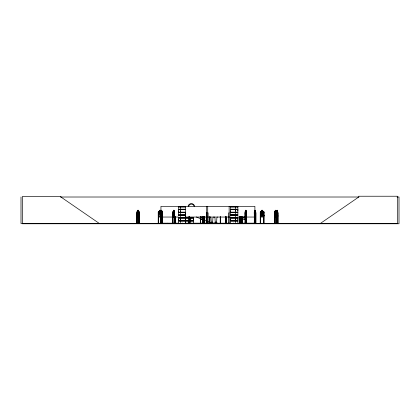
<?xml version="1.0" encoding="UTF-8"?>
<svg xmlns="http://www.w3.org/2000/svg" width="420" height="420" viewBox="0 0 420 420"><rect width="100%" height="100%" fill="white"/><g stroke="black" fill="none" stroke-linecap="round" stroke-linejoin="round"><path stroke-width="0.63" d="M185.367 220.573L178.573 220.573L178.579 219.345M185.367 212.153L178.573 212.153L178.579 210.924M180.364 219.345L180.364 220.573L180.359 218.111M180.364 210.924L180.364 212.153L180.359 209.696M190.727 219.345L190.727 218.111L190.727 220.573M193.536 219.345L193.536 218.111L185.808 218.111M230.543 220.573L230.543 218.111L237.867 218.111L237.862 220.573L230.543 220.573L230.548 219.345M230.543 212.153L230.543 209.696L237.867 209.696L237.862 212.153L230.543 212.153L230.548 210.924M235.547 219.345L235.547 218.111L235.547 220.573M235.547 210.924L235.547 209.696L235.547 212.153M237.862 219.345L237.862 218.111M237.862 210.924L237.862 209.696M239.305 223.54L239.358 223.157M215.833 222.38L216.006 222.149M178.532 223.503L185.372 223.445M180.348 223.54L180.364 221.067M185.304 212.846L185.666 212.846L185.687 223.529L193.547 223.44M211.801 222.248L212.132 222.29L211.801 222.332M216.085 222.29L215.885 222.169M230.533 223.54L248.493 223.514M246.351 216.883L246.503 215.57M246.561 215.576L246.388 216.883L245.17 216.883M255.57 216.883L255.565 211.575M274.659 215.576L274.817 216.883L276.034 216.883L276.208 212.037L275.662 211.575M276.034 216.883L276.166 215.576M277.688 216.883L277.683 211.575M174.353 216.883L174.589 215.576L174.389 216.883L172.988 216.883L172.804 215.576M252.452 223.346L257.712 223.346M272.869 223.514L279.83 223.346M162.493 215.57L162.251 216.883L162.493 212.032L162.209 211.575L162.493 212.032M161.852 211.57L162.131 214.515L161.816 215.57L161.217 215.57L160.902 214.515L160.96 206.341L182.369 206.341M161.826 212.105L161.217 212.058M176.311 223.519L170.903 223.33L178.731 223.267M174.416 223.54L174.368 212.846M237.505 223.514L248.483 223.545M158.571 223.54L158.587 212.846L158.225 212.846M158.666 223.346L164.136 223.346L158.66 223.514L158.629 223.157L158.183 223.157M162.099 223.54L162.083 223.157M162.403 212.846L162.204 223.545L162.104 216.62M138.952 216.841L139.22 215.57M209.575 223.54L209.696 223.157M202.724 219.45L203.044 216.962M203.075 218.138L202.755 219.45L200.513 219.45M187.509 223.346L193.536 223.325M198.881 223.346L205.601 223.493M224.364 223.34L227.189 223.33M200.828 217.56L201.117 217.681L201.464 216.825M263.524 216.883L263.965 215.576L263.529 216.883L260.652 216.883L260.279 215.576L260.699 216.841M245.044 223.545L245.217 211.575M254.777 211.575L254.237 212.042L254.394 216.883L255.612 216.883M254.436 211.575L254.252 223.545M274.822 211.575L274.659 212.042L275.205 211.575M276.365 223.545L276.355 212.042L276.895 211.575M245.984 218.138L245.532 219.45L242.44 219.45L242.03 218.138M259.486 223.514L260.941 223.519M260.967 223.346L259.492 223.346L264.779 223.519M172.851 223.545L172.804 212.042L172.993 211.575L173.428 211.575M172.867 212.063L173.03 211.575M160.382 223.545L160.403 212.846L160.697 212.846L160.697 223.545L160.776 211.575L160.529 223.545M160.923 223.325L160.96 216.709M175.13 223.514L175.203 216.62M185.215 223.514L185.262 223.157L230.638 223.214M204.131 223.54L204.172 216.709M242.891 217.56L243.301 217.681L243.784 216.825M202.577 217.077L202.104 218.132L201.227 218.132L200.755 217.077M260.573 216.599L262.909 211.575M137.146 211.575L136.894 223.545M275.179 211.617L274.927 214.515L275.179 215.57L275.646 215.57L275.662 210.257L275.163 210.257L275.221 211.617M262.741 211.575L262.741 210.257L261.502 210.257L261.545 211.617L260.93 212.058L260.93 214.515L261.539 215.57L262.684 215.57L263.293 214.515L263.293 212.058L262.684 211.617L262.726 210.257M262.684 215.57L263.298 214.515M245.28 217.077L244.624 218.132L243.395 218.132L242.734 217.077M173.444 211.617L173.156 214.515L173.444 215.57L173.99 215.57L174.279 212.058L173.969 210.257M160.902 212.058L161.217 211.617M230.533 215.024L237.872 215.124M260.232 223.545L260.279 212.042L260.684 211.575L261.518 211.575L261.502 210.257M260.337 212.063L260.704 211.617M260.295 212.042L260.668 211.575L260.29 212.042L260.3 223.545M212.709 223.545L212.972 222.673L212.803 223.23M215.066 223.23L214.914 222.673L214.767 223.529L215.444 223.545M216.689 223.535L216.4 223.451M216.557 223.451L216.93 223.372L216.93 222.673L216.773 223.23M260.93 212.058L261.545 211.617M320.219 223.545L358.774 197.012L358.774 196.229L397.325 196.229L397.325 223.545L21 223.545L21 197.012M210.84 223.545L211.076 223.535M213.097 223.545L210.851 223.372M216.909 223.451L214.804 223.372M160.703 223.54L160.367 223.157M241.91 223.519L241.967 223.157M60.417 197.012L358.974 197.012M397.031 197.012L399 197.012L399 223.771L22.355 223.771L22.355 196.508L60.91 196.508L60.91 197.012L99.461 223.545M178.568 206.729L185.372 206.729M230.538 206.729L237.872 206.729M185.372 206.819L178.568 206.819L178.579 209.202L185.367 209.202M178.579 206.976L185.362 206.976M230.548 206.976L237.862 206.976M178.537 209.37L185.404 209.37M230.507 209.37L237.899 209.37M178.537 209.522L185.404 209.522M230.507 209.522L237.899 209.522M185.367 209.696L178.573 209.696L178.573 212.153M137.104 216.883L139.01 216.883L139.251 215.57L139.282 212.037L138.448 211.575L138.484 210.257L137.655 210.257L137.681 211.617M160.886 210.257L159.569 210.257L159.569 211.575L158.671 211.575L158.251 212.042L158.198 223.545M254.741 210.257L255.281 210.257L255.476 212.058L255.224 215.57L254.756 215.57L254.504 214.515L254.741 210.257L254.798 211.617M137.681 210.299L138.458 210.299M161.18 210.299L161.816 210.299M173.408 210.299L173.99 210.299M245.532 210.299L246.041 210.299L246.251 212.058L246.251 214.515L246.005 215.57L245.532 215.57L245.516 210.257L246.062 210.257L246.041 211.617M254.756 210.299L255.266 210.299M261.539 210.299L262.7 210.299M275.179 210.299L275.688 210.299M276.875 210.299L277.384 210.299M254.84 210.52L255.14 210.52L254.84 210.961M276.959 210.52L277.258 210.52M276.959 210.961L277.258 210.961M137.686 211.575L137.109 211.575L136.857 212.042L136.978 223.545M160.724 211.575L161.228 211.575M161.794 211.575L162.267 211.57L158.692 211.617L158.293 212.063L158.293 215.57L158.692 216.841L160.508 216.841M173.969 211.575L174.568 212.058L174.552 223.545M245.175 211.575L245.558 211.575M246.02 211.575L246.545 212.058L246.545 223.545M255.239 211.575L255.785 212.037L255.743 223.545L255.712 223.157M262.726 211.575L263.534 211.575L263.965 212.037L263.965 223.545M277.358 211.575L277.898 212.037L277.909 223.545M137.12 211.617L138.989 211.617M172.998 211.617L174.379 211.617M245.18 211.617L246.377 211.617L246.503 212.058M254.405 211.617L255.602 211.617M260.684 211.617L263.519 211.617M274.827 211.617L276.024 211.617M276.523 211.617L277.715 211.617M139.246 212.037L139.246 223.545M245.018 212.042L245.212 216.883M246.519 212.037L246.519 223.545M263.508 211.575L263.965 212.037L263.87 223.545M276.355 212.042L276.381 223.545M160.839 212.058L159.611 212.058L159.611 214.515L160.839 214.515M178.537 212.326L185.404 212.326M230.507 212.326L237.899 212.326M178.537 212.478L185.404 212.478M230.507 212.478L237.899 212.478M185.367 212.651L178.573 212.651L178.573 215.019L185.362 214.956M138.889 212.846L139.22 212.846M174.248 212.846L174.531 212.846M206.714 212.846L206.351 212.846L206.309 223.545M207.727 212.846L208.094 212.846L208.063 223.545M229.136 212.846L228.774 212.846L228.732 223.545M245.049 212.846L245.201 223.545M254.268 212.846L254.389 223.545M260.269 212.846L260.657 212.846L260.647 223.545M263.55 223.545L263.587 212.846L263.975 212.846M274.691 212.846L274.958 212.846M158.251 213.287L160.839 213.287M161.217 214.515L161.816 214.515M230.548 214.956L237.862 214.956L237.862 212.651L230.543 212.651L230.543 215.019L237.872 215.019M185.372 215.024L178.526 215.087L185.372 215.124M178.568 215.24L185.372 215.234M230.538 215.25L237.872 215.24M178.579 215.392L185.362 215.392M230.548 215.392L237.862 215.392M136.857 215.576L137.135 216.883M160.839 215.57L159.611 215.57L158.954 214.515L158.954 212.058L159.611 211.617L159.611 210.299L160.839 210.299L160.839 211.617M254.279 215.576L254.431 216.883M277.898 215.576L277.73 216.883L276.507 216.883L276.397 215.576M137.12 216.841L138.989 216.841M160.734 216.841L162.236 216.841M172.998 216.841L174.379 216.841M245.18 216.841L246.377 216.841M254.405 216.841L255.602 216.841M260.684 216.841L263.519 216.841M274.827 216.841L276.024 216.841M276.523 216.841L277.715 216.841M160.514 216.883L158.655 216.883L158.251 215.576M162.272 216.883L160.718 216.883L160.545 215.57M160.96 217.046L178.474 217.046M185.304 217.046L230.822 217.046M237.384 217.046L254.898 217.046M178.573 217.618L185.367 217.618M185.808 217.618L193.541 217.618M230.543 217.618L237.867 217.618M178.537 217.791L185.404 217.791M185.777 217.791L193.578 217.791M230.507 217.791L237.899 217.791M178.537 217.943L185.404 217.943M185.777 217.943L193.578 217.943M230.507 217.943L237.899 217.943M185.367 218.111L178.573 218.111L178.573 220.573M185.808 220.573L193.541 220.573L193.541 218.111M178.537 220.742L185.404 220.742M185.777 220.742L193.578 220.742M230.507 220.742L237.899 220.742M178.537 220.894L185.404 220.894M185.777 220.894L193.578 220.894M230.507 220.894L237.899 220.894M185.367 221.067L178.573 221.067L178.573 223.44M185.808 221.067L193.541 221.067L193.536 223.545M138.857 223.157L139.251 223.157M160.918 223.157L178.731 223.214M239.222 223.157L239.578 223.157M240.618 223.157L254.94 223.157M255.596 223.157L255.917 223.545M260.232 223.157L260.699 223.157M263.55 223.157L264.017 223.157M274.659 223.157L274.979 223.545L274.958 216.62M276.685 223.157L276.019 223.157L276.029 223.545M277.715 223.157L278.045 223.157M158.629 223.267L164.126 223.325M210.992 223.325L209.344 223.545M229.173 223.325L229.136 206.341M140.805 223.346L135.14 223.514L140.81 223.514M170.903 223.346L176.29 223.545M178.579 223.372L185.362 223.372M185.729 223.372L193.536 223.372M206.771 223.34L208.388 223.545M230.548 223.372L248.493 223.346M211.218 223.451L211.465 223.535M212.441 223.451L212.741 223.524M215.177 223.451L214.924 223.372M254.935 223.325L254.898 216.709M226.049 223.519L226.034 216.709M182.48 223.519L182.411 223.157M162.388 223.519L162.435 212.037M162.246 223.514L162.283 223.157M242.424 223.514L242.372 216.62M239.605 223.514L239.547 216.62M204.719 223.519L204.771 216.709M262.684 211.617L263.293 212.058M220.474 223.519L220.421 216.709M239.411 223.514L239.379 216.62M263.519 211.575L263.949 212.037M263.498 211.617L263.907 212.058M276.124 223.514L275.987 211.575M138.952 211.617L139.22 212.058M260.93 214.515L261.545 215.57M244.246 216.825L244.739 217.681L245.123 217.56M201.794 216.825L202.146 217.681L202.419 217.56M202.745 223.493L202.792 223.157M200.545 219.45L200.225 216.962M172.783 223.524L172.778 223.157M276.192 223.524L276.218 223.157M160.582 215.57L160.766 216.883M172.867 215.57L173.024 216.883M276.37 215.57L276.549 216.883M274.717 215.57L274.853 216.883M278.014 223.545L278.014 212.846L277.746 212.846L277.73 223.545M277.846 223.157L277.856 223.545M277.384 211.617L277.399 210.257L276.854 210.257L276.875 215.57L277.342 215.57L277.594 214.515L277.342 210.299M276.911 210.299L276.911 211.617M276.654 216.62L276.67 223.545M276.57 223.157L276.596 223.545L276.512 212.846L276.05 212.846L276.108 223.545M275.704 210.257L275.688 211.617M274.822 212.846L274.848 223.545M274.806 223.157L274.796 223.545M274.701 212.042L274.669 223.545M263.692 223.157L263.692 223.545M263.639 212.846L263.639 223.545M260.605 212.846L260.563 223.545M260.374 223.157L260.374 223.545M255.901 223.545L255.896 212.846L255.628 212.846L255.612 223.545M254.898 212.006L254.898 206.341L185.304 206.341L185.304 223.545M254.536 215.99L254.552 223.545M254.494 223.157L254.42 223.545M253.838 223.214L253.838 223.545M246.692 223.545L246.671 212.846L246.409 212.846L246.393 223.545M245.941 216.62L245.984 223.545M245.9 223.157L245.9 223.545M245.621 223.157L245.621 223.545M245.579 216.62L245.537 223.545M245.338 223.157L245.333 223.545L245.317 215.36M245.133 223.157L245.133 223.545M242.329 223.157L242.329 223.545M242.009 216.62L242.051 223.545M241.238 216.709L241.238 223.545M241.201 223.157L241.196 223.545M241.096 223.157L241.07 223.545L241.012 216.709M240.912 216.709L240.896 223.545M240.854 223.157L240.781 223.545M240.755 216.709L240.723 223.545M240.655 216.709L240.623 223.545M239.253 216.62L239.237 223.545M237.867 223.44L237.862 221.067L230.543 221.067L230.543 223.44M235.552 206.829L235.547 209.202M235.547 212.651L235.552 215.019M235.552 215.25L235.547 217.618M235.547 221.067L235.552 223.44M234.449 223.214L234.449 223.545M233.898 223.214L233.893 223.545M233.809 223.157L233.851 223.545M233.531 223.157L233.531 223.545M233.489 223.157L233.462 223.545M229.094 223.157L229.094 223.545M228.816 223.157L228.816 223.545M226.16 223.157L226.16 223.545L226.128 216.709M225.934 223.157L225.971 223.545L225.818 216.709M225.776 216.709L225.787 223.545M225.498 223.545L225.456 216.709L225.414 223.545M220.238 216.709L220.216 223.545M216.232 223.23L216.232 222.059L215.618 222.059L215.623 223.23M215.528 223.214L215.528 223.545M214.977 223.214L214.977 223.545M214.746 223.214L214.746 223.545M212.273 223.23L212.273 222.059L211.659 222.059L211.659 223.23M211.118 223.23L210.956 222.673L210.992 223.545M209.895 216.709L209.916 223.545M209.874 223.157L209.874 223.545M209.716 216.709L209.738 223.545M208.131 223.157L208.136 223.545M207.727 206.341L207.701 223.545L207.69 223.157M206.756 223.157L206.734 223.545L206.714 206.341M206.393 223.157L206.393 223.545M204.813 223.157L204.813 223.545M204.409 216.709L204.383 223.545L204.367 223.157M204.204 223.157L204.204 223.545M204.073 216.709L204.073 223.545M204.015 223.157L203.963 223.545M203.921 216.709L203.889 223.545M203.821 216.709L203.789 223.545M203.175 216.62L203.159 223.545M203.075 216.62L203.075 223.545L202.976 223.157M202.918 217.88L202.892 223.545L202.818 216.62M201.369 223.214L201.369 223.545M201.138 223.214L201.138 223.545M200.65 219.14L200.681 223.545M200.555 216.62L200.582 223.545M200.456 223.157L200.44 223.545M200.398 216.62L200.366 223.545M200.298 216.62L200.298 223.545M196.34 216.951L196.34 217.019A37.553 1.003 21.6 0 0 200.099 218.526M190.727 221.067L190.733 223.44M189.572 223.214L189.525 223.545M189.32 223.157L189.32 223.545M189.289 216.709L189.289 223.545M189.189 216.709L189.221 223.545M189.079 223.157L189.131 223.545M189.037 216.709L189.005 223.545M188.937 216.709L188.937 223.545M185.624 223.157L185.624 223.545M182.327 223.157L182.396 223.545M182.217 223.214L182.217 223.545M182.049 223.157L182.049 223.545M181.965 223.267L181.965 223.545M181.666 223.214L181.666 223.545M180.359 206.829L180.364 209.202M180.364 212.651L180.359 215.019M180.359 215.25L180.364 217.618M179.177 223.545L179.177 223.157L179.093 223.545M178.773 223.157L178.731 223.545M175.607 223.157L175.607 223.545M175.571 216.62L175.529 223.545M175.245 223.157L175.245 223.545M174.353 223.157L174.353 223.545M174.248 215.99L174.227 223.545M174.006 211.575L174.006 210.257L173.387 210.257L173.387 211.575M173.428 210.257L173.408 211.617M172.972 223.157L172.972 223.545L172.956 212.846L172.672 212.846L172.688 223.545M167.895 223.214L167.895 223.545M167.218 223.214L167.218 223.545M161.837 223.545L161.837 210.257L161.159 210.257L161.228 216.883M161.753 223.157L161.753 223.545M161.322 216.709L161.364 223.545M161.28 223.157L161.28 223.545M161.207 223.214L161.207 223.545M161.002 223.157L161.002 223.545M158.267 223.157L158.267 223.545M140.789 223.545L135.161 223.545M139.109 215.36L139.109 223.545M139.057 223.157L139.067 223.545M138.999 212.846L138.973 223.545M138.889 215.36L138.863 223.545M138.448 210.257L138.458 211.617L138.857 212.058L138.857 214.515L138.458 215.57L137.713 215.57L137.314 214.515L137.713 210.299M136.731 223.545L136.731 212.846L137.062 212.846L137.067 223.545L137.088 223.157L136.705 223.157L136.705 223.545M211.25 222.952A37.553 1.003 21.6 0 1 201.374 219.035M188.097 206.041A3.371 3.371 0 0 1 194.612 206.041M188.69 206.189A2.814 2.814 0 0 1 194.129 206.189M217.256 216.925A1.339 1.339 0 0 1 216.867 217.875L216.589 223.031L215.25 223.031L214.972 217.875A1.339 1.339 0 0 1 214.583 216.925M213.297 216.925A1.339 1.339 0 0 1 212.909 217.875L212.63 223.031L211.291 223.031L211.013 217.875A1.339 1.339 0 0 1 210.625 216.925M246.262 215.077L245.826 213.848L245.39 215.129L245.716 213.559L245.432 212.032L246.005 212.058L246.005 214.515L245.532 214.515L245.543 212.042L245.816 213.26C246.661 210.021 245.595 214.342 246.262 215.077M255.486 215.077L255.045 213.848L254.604 215.077L254.94 213.559L254.651 212.032L255.224 212.058L255.224 214.515L254.756 214.515L254.762 212.042L255.04 213.26C255.88 210.021 254.819 214.342 255.486 215.077M275.909 215.077L275.468 213.848L275.026 215.077L275.363 213.559L275.074 212.032L275.646 212.058L275.646 214.515L275.179 214.515L275.189 212.042L275.462 213.26C276.302 210.021 275.242 214.342 275.909 215.077M277.599 215.077L277.163 213.848L276.722 215.077L277.058 213.559L276.769 212.032L277.342 212.058L277.342 214.515L276.875 214.515L276.88 212.042L277.158 213.26C277.998 210.021 276.932 214.342 277.599 215.077M174.174 215.077L173.665 213.848L173.156 215.077L173.544 213.559L173.208 212.032L173.654 213.26L174.153 212.053L173.78 213.565L174.174 215.077M138.737 215.077L138.043 213.848L137.351 215.129L137.87 213.559L137.413 212.032L138.028 213.26L138.705 212.053L138.201 213.565L138.737 215.077M263.209 215.077L262.789 215.082L262.138 213.848C261.676 215.927 260.201 215.171 261.88 213.559C260.258 212.058 261.702 211.255 262.122 213.26C262.521 211.255 264.059 212.047 262.385 213.565L263.209 215.077M263.923 215.57L263.498 216.841L263.928 215.57M237.872 206.824L230.538 206.829L230.548 209.202L237.867 209.202L237.867 206.829M138.327 210.52L137.849 210.52L137.849 210.961L138.327 210.961L138.327 210.52M160.619 210.52L159.831 210.52L159.831 210.961L160.619 210.961L160.619 210.52M161.705 210.52L161.327 210.52L161.327 210.961L161.705 210.961L161.705 210.52M173.891 210.52L173.544 210.52L173.544 210.961L173.891 210.961L173.891 210.52M245.921 210.52L245.616 210.961L245.921 210.52M262.479 210.52L261.744 210.52L261.744 210.961L262.479 210.961L262.479 210.52M275.562 210.52L275.263 210.961L275.562 210.52M138.458 212.058L137.713 212.058L137.713 214.515L138.458 214.515L138.458 212.058M173.99 212.058L173.444 212.058L173.444 214.515L173.99 214.515L173.99 212.058M262.684 212.058L261.539 212.058L261.545 214.515L262.684 214.515L262.684 212.058M264.752 223.346L263.277 223.493L264.726 223.325M241.4 223.545L241.385 216.709L241.379 223.545"/></g></svg>
